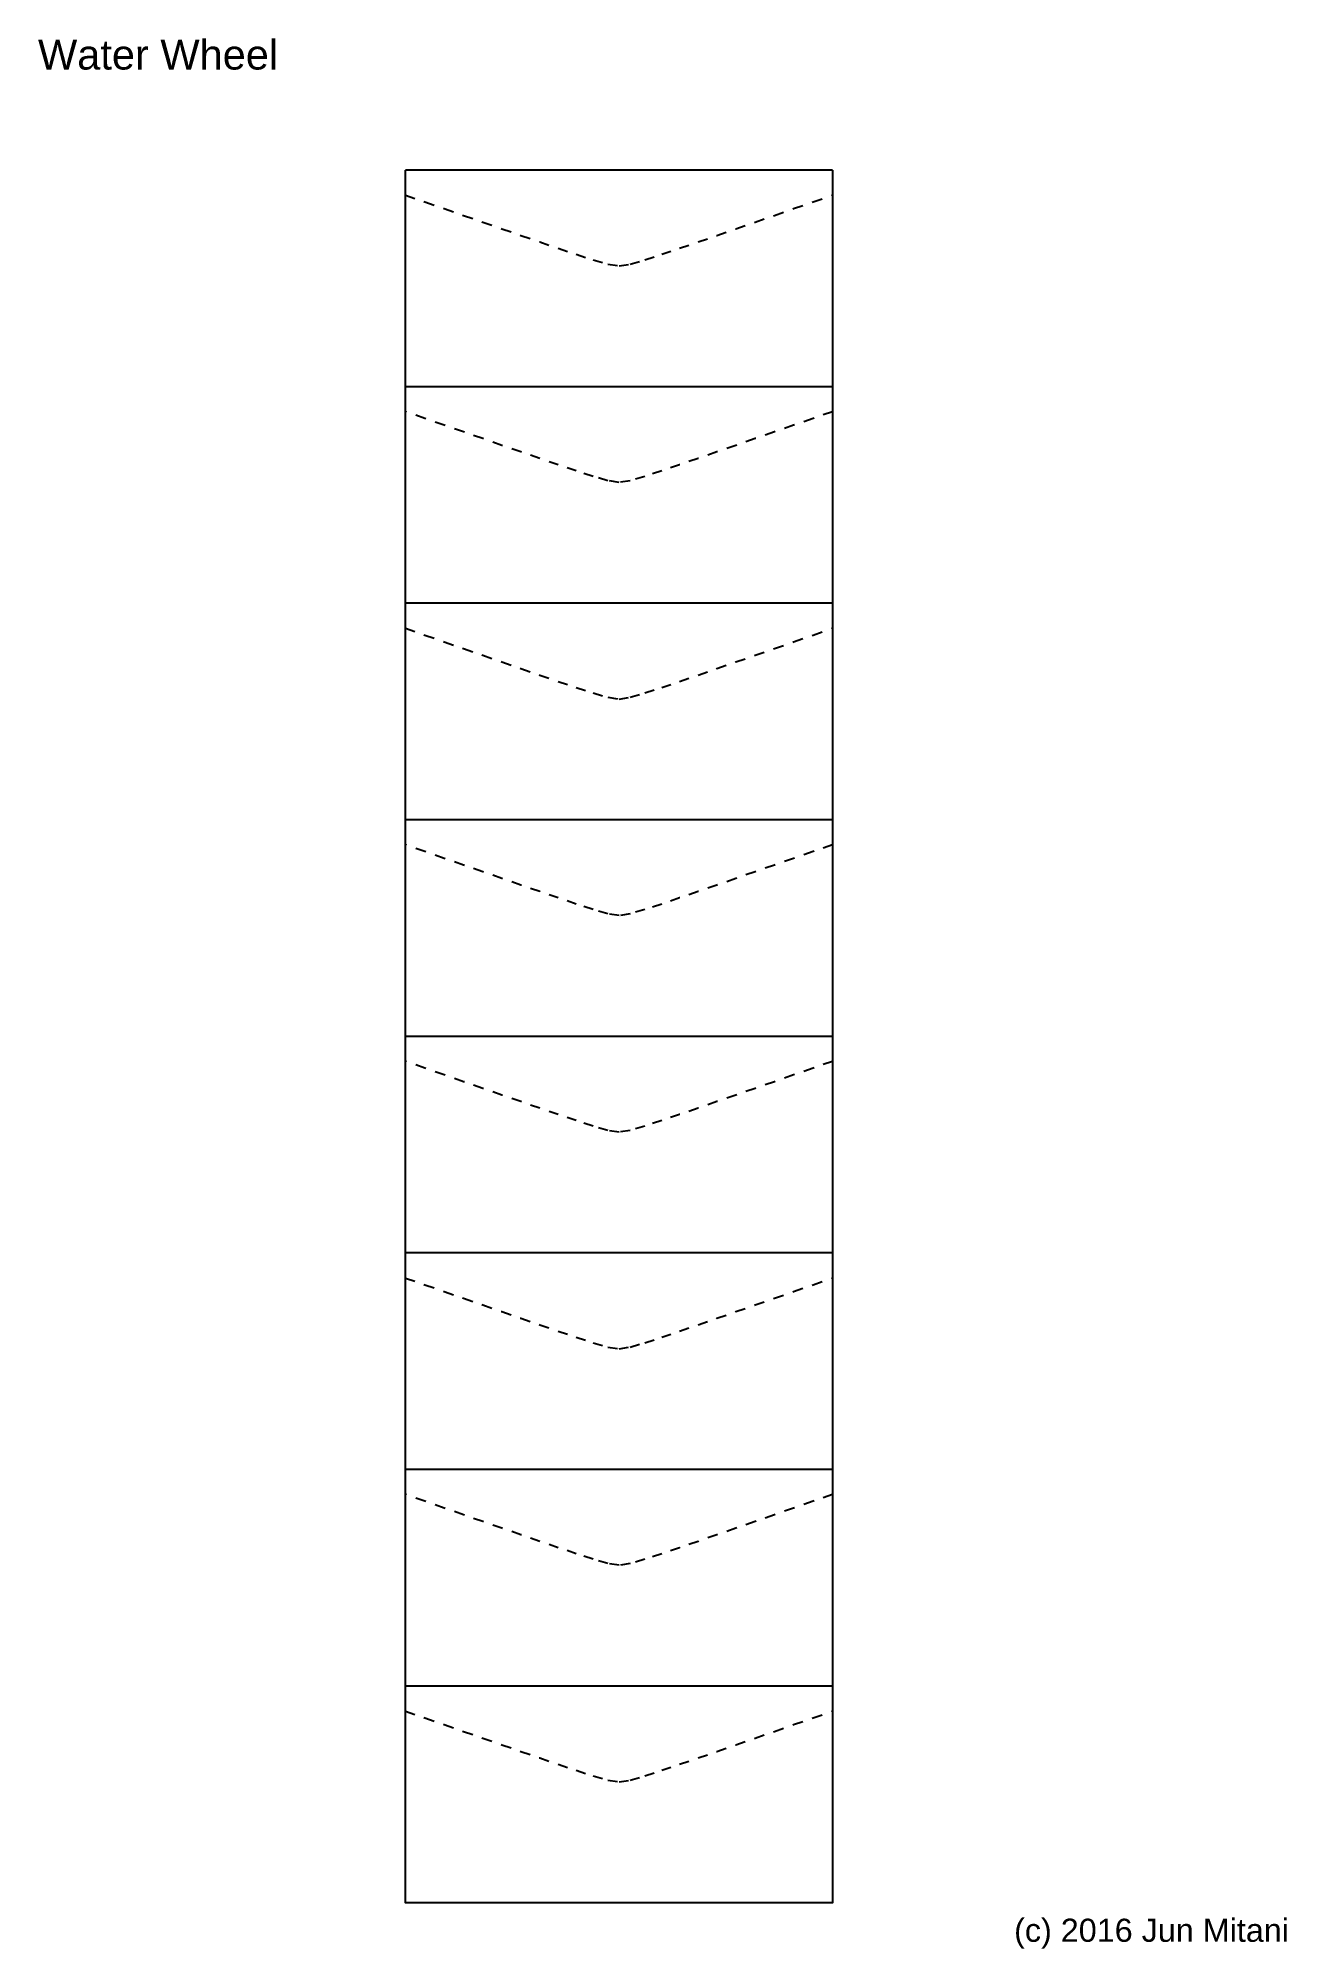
# Model space of a CAD drawing. Extents: x 11 to 192, y -288 to -10.
import ezdxf

# ---------------------------------------------------------------- set-up
doc = ezdxf.new("R2010")
doc.units = 0
for name, pattern in [('AI-LINETYPE-1', [2.822222, 1.411111, -1.411111]), ('AI-LINETYPE-2', [2.822222, 1.411111, -1.411111]), ('AI-LINETYPE-3', [2.822222, 1.411111, -1.411111]), ('AI-LINETYPE-4', [2.822222, 1.411111, -1.411111]), ('AI-LINETYPE-5', [2.822222, 1.411111, -1.411111]), ('AI-LINETYPE-6', [2.822222, 1.411111, -1.411111]), ('AI-LINETYPE-7', [2.822222, 1.411111, -1.411111]), ('AI-LINETYPE-8', [2.822222, 1.411111, -1.411111])]:
    doc.linetypes.add(name, pattern=pattern)
for name, color, linetype in [('CUTLINE', 7, 'CONTINUOUS'), ('MOUNTAINLINE', 7, 'CONTINUOUS'), ('TEXT', 7, 'CONTINUOUS'), ('VALLEYLINE', 7, 'CONTINUOUS')]:
    doc.layers.add(name, color=color, linetype=linetype)

msp = doc.modelspace()

# ---------------------------------------------------------------- linework, layer by layer
at = {"layer": 'CUTLINE', "color": 250}
for points in [[(126.13, -29.4), (64.18, -29.4)], [(126.13, -29.4), (126.13, -277.31), (126.13, -280.92), (64.18, -280.92), (64.18, -277.31), (64.18, -29.4)]]:
    msp.add_lwpolyline(points, dxfattribs=at)
at = {"layer": 'MOUNTAINLINE', "color": 250}
for points in [[(126.13, -60.84), (64.18, -60.84)], [(126.13, -92.28), (64.18, -92.28)], [(126.13, -123.72), (64.18, -123.72)], [(126.13, -155.16), (64.18, -155.16)], [(126.13, -186.6), (64.18, -186.6)], [(126.13, -218.04), (64.18, -218.04)], [(126.13, -249.48), (64.18, -249.48)]]:
    msp.add_lwpolyline(points, dxfattribs=at)
at = {"layer": 'VALLEYLINE', "color": 250, "linetype": 'AI-LINETYPE-1'}
msp.add_lwpolyline([(64.18, -33.03), (67, -34.01), (69.8, -34.99), (72.6, -35.97), (75.39, -36.94), (78.17, -37.91), (80.93, -38.87), (83.66, -39.81), (86.35, -40.74), (88.96, -41.62), (91.4, -42.42), (93.53, -43.04), (95.16, -43.3), (96.78, -43.04), (98.91, -42.42), (101.36, -41.62), (103.96, -40.74), (106.65, -39.81), (109.38, -38.87), (112.14, -37.91), (114.92, -36.94), (117.71, -35.97), (120.51, -34.99), (123.32, -34.01), (126.13, -33.03)], dxfattribs=at)
at = {"layer": 'VALLEYLINE', "color": 250, "linetype": 'AI-LINETYPE-2'}
msp.add_lwpolyline([(126.13, -64.47), (123.32, -65.45), (120.51, -66.43), (117.71, -67.41), (114.92, -68.38), (112.14, -69.35), (109.38, -70.31), (106.65, -71.26), (103.96, -72.18), (101.36, -73.06), (98.91, -73.86), (96.78, -74.48), (95.16, -74.74), (93.53, -74.48), (91.4, -73.86), (88.96, -73.06), (86.35, -72.18), (83.66, -71.26), (80.93, -70.31), (78.17, -69.35), (75.39, -68.38), (72.6, -67.41), (69.8, -66.43), (67, -65.45), (64.18, -64.47)], dxfattribs=at)
at = {"layer": 'VALLEYLINE', "color": 250, "linetype": 'AI-LINETYPE-3'}
msp.add_lwpolyline([(64.18, -95.91), (67, -96.89), (69.8, -97.87), (72.6, -98.85), (75.39, -99.82), (78.17, -100.79), (80.93, -101.75), (83.66, -102.7), (86.35, -103.62), (88.96, -104.5), (91.4, -105.3), (93.53, -105.92), (95.16, -106.18), (96.78, -105.92), (98.91, -105.3), (101.36, -104.5), (103.96, -103.62), (106.65, -102.7), (109.38, -101.75), (112.14, -100.79), (114.92, -99.82), (117.71, -98.85), (120.51, -97.87), (123.32, -96.89), (126.13, -95.91)], dxfattribs=at)
at = {"layer": 'VALLEYLINE', "color": 250, "linetype": 'AI-LINETYPE-4'}
msp.add_lwpolyline([(126.13, -127.35), (123.32, -128.33), (120.51, -129.31), (117.71, -130.29), (114.92, -131.26), (112.14, -132.23), (109.38, -133.19), (106.65, -134.14), (103.96, -135.06), (101.36, -135.94), (98.91, -136.74), (96.78, -137.37), (95.16, -137.62), (93.53, -137.37), (91.4, -136.74), (88.96, -135.94), (86.35, -135.06), (83.66, -134.14), (80.93, -133.19), (78.17, -132.23), (75.39, -131.26), (72.6, -130.29), (69.8, -129.31), (67, -128.33), (64.18, -127.35)], dxfattribs=at)
at = {"layer": 'VALLEYLINE', "color": 250, "linetype": 'AI-LINETYPE-5'}
msp.add_lwpolyline([(126.13, -158.79), (123.32, -159.77), (120.51, -160.75), (117.71, -161.73), (114.92, -162.7), (112.14, -163.67), (109.38, -164.63), (106.65, -165.58), (103.96, -166.5), (101.36, -167.38), (98.91, -168.18), (96.78, -168.81), (95.16, -169.06), (93.53, -168.81), (91.4, -168.18), (88.96, -167.38), (86.35, -166.5), (83.66, -165.58), (80.93, -164.63), (78.17, -163.67), (75.39, -162.7), (72.6, -161.73), (69.8, -160.75), (67, -159.77), (64.18, -158.79)], dxfattribs=at)
at = {"layer": 'VALLEYLINE', "color": 250, "linetype": 'AI-LINETYPE-6'}
msp.add_lwpolyline([(64.18, -190.23), (67, -191.21), (69.8, -192.19), (72.6, -193.17), (75.39, -194.14), (78.17, -195.11), (80.93, -196.07), (83.66, -197.02), (86.35, -197.94), (88.96, -198.82), (91.4, -199.62), (93.53, -200.25), (95.16, -200.5), (96.78, -200.25), (98.91, -199.62), (101.36, -198.82), (103.96, -197.94), (106.65, -197.02), (109.38, -196.07), (112.14, -195.11), (114.92, -194.14), (117.71, -193.17), (120.51, -192.19), (123.32, -191.21), (126.13, -190.23)], dxfattribs=at)
at = {"layer": 'VALLEYLINE', "color": 250, "linetype": 'AI-LINETYPE-7'}
msp.add_lwpolyline([(126.13, -221.67), (123.32, -222.65), (120.51, -223.63), (117.71, -224.61), (114.92, -225.59), (112.14, -226.55), (109.38, -227.51), (106.65, -228.46), (103.96, -229.38), (101.36, -230.26), (98.91, -231.06), (96.78, -231.69), (95.16, -231.94), (93.53, -231.69), (91.4, -231.06), (88.96, -230.26), (86.35, -229.38), (83.66, -228.46), (80.93, -227.51), (78.17, -226.55), (75.39, -225.59), (72.6, -224.61), (69.8, -223.63), (67, -222.65), (64.18, -221.67)], dxfattribs=at)
at = {"layer": 'VALLEYLINE', "color": 250, "linetype": 'AI-LINETYPE-8'}
msp.add_lwpolyline([(64.18, -253.11), (67, -254.09), (69.8, -255.07), (72.6, -256.05), (75.39, -257.03), (78.17, -257.99), (80.93, -258.95), (83.66, -259.9), (86.35, -260.82), (88.96, -261.7), (91.4, -262.5), (93.53, -263.13), (95.16, -263.38), (96.78, -263.13), (98.91, -262.5), (101.36, -261.7), (103.96, -260.82), (106.65, -259.9), (109.38, -258.95), (112.14, -257.99), (114.92, -257.03), (117.71, -256.05), (120.51, -255.07), (123.32, -254.09), (126.13, -253.11)], dxfattribs=at)

# ---------------------------------------------------------------- texts
at = {"layer": 'TEXT', "color": 7, "attachment_point": 7}
for s, insert, char_height in [('\\fArial|b0|i0|c0|p34;\\W1;Water Wheel', (10.83, -14.86), 4.318), ('\\fArial|b0|i0|c0|p34;\\W1;(c) 2016 Jun Mitani', (152.51, -287.61), 3.3584)]:
    msp.add_mtext(s, dxfattribs=dict(at, insert=insert, char_height=char_height))

doc.saveas('drawing.dxf')
